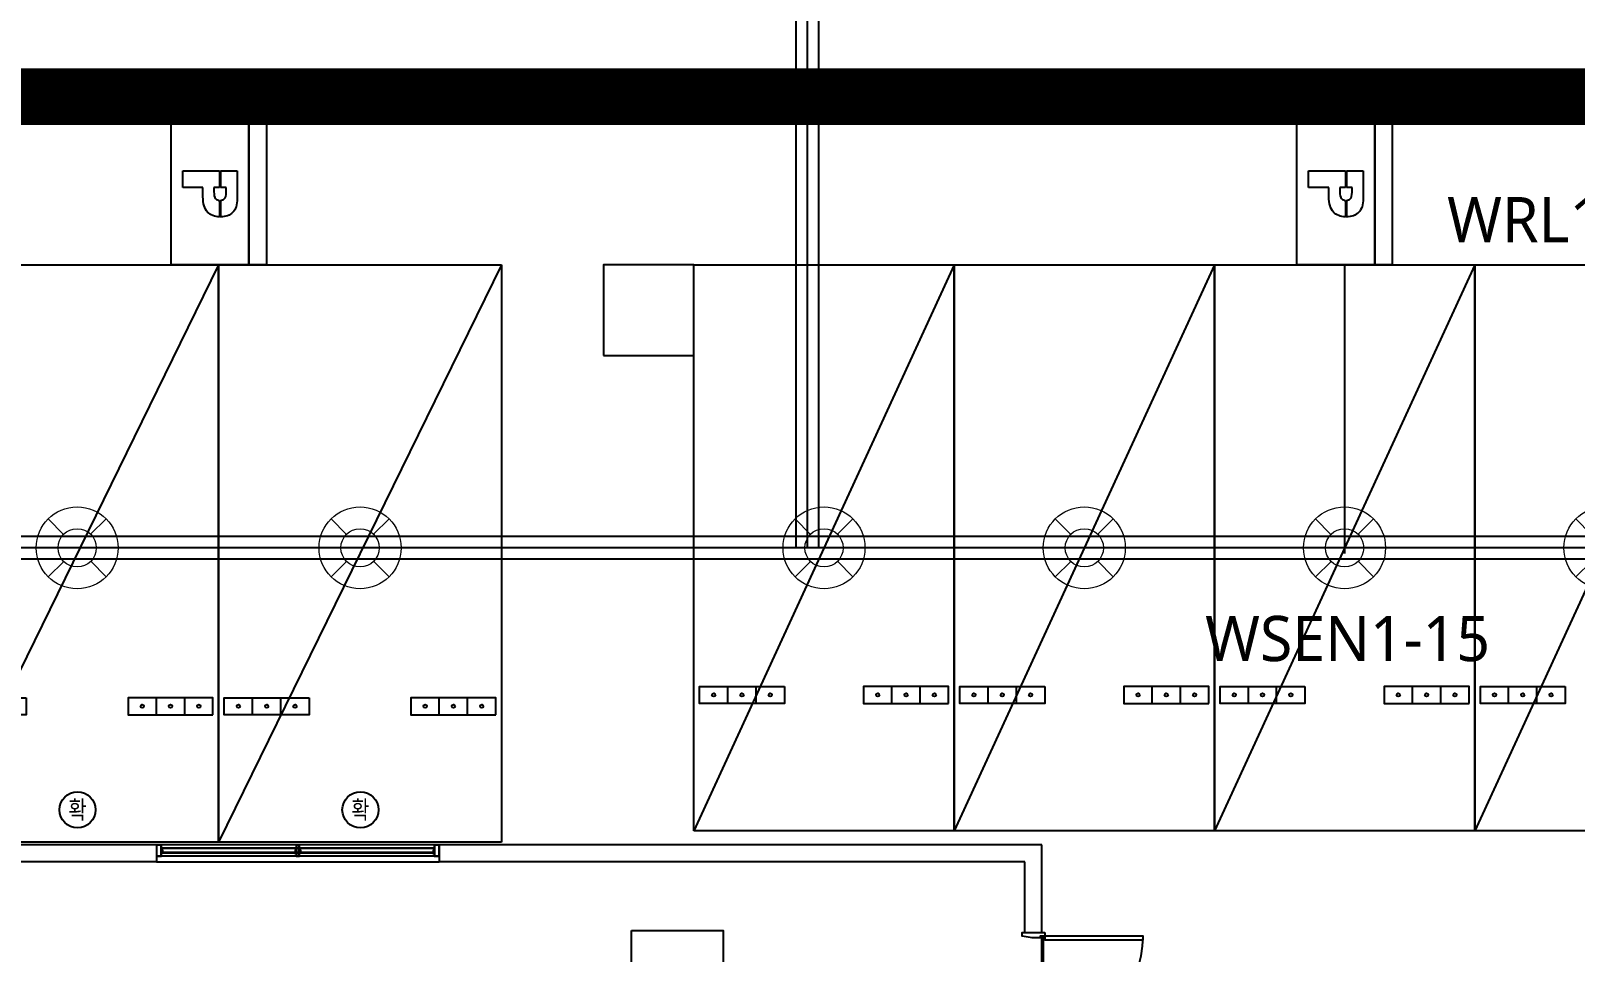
# Model space of a CAD drawing. Header units: millimetres. Extents: x -38475 to 94728, y -31127 to 90245.
# Drawn here: x 62116 to 75762, y 2123 to 10263 of the extents above; entities that cross this region are included whole.
import ezdxf
from ezdxf.enums import TextEntityAlignment as Align

# ---------------------------------------------------------------- set-up
doc = ezdxf.new("R2010")
doc.units = ezdxf.units.MM
doc.linetypes.add('AUDIT_D_080121100638-0', pattern=[0])
doc.linetypes.add('HIDDEN', pattern=[9.525, 6.35, -3.175])
for name, color, linetype in [('e-plan', 9, 'Continuous'), ('E-TEXT', 6, 'Continuous'), ('구역', 5, 'Continuous'), ('레이스웨이', 3, 'Continuous'), ('만공차등', 6, 'Continuous'), ('유도배선', 6, 'Continuous')]:
    doc.layers.add(name, color=color, linetype=linetype)
doc.layers.add('초음파센서', color=1, linetype='AUDIT_D_080121100638-0', lineweight=13)
doc.styles.add('1', font='malgun_0.ttf')
doc.styles.add('xr_plan$0$신화문자', font='malgun_0.ttf', dxfattribs={"width": 0.9})

# ---------------------------------------------------------------- blocks, each defined once
blk = doc.blocks.new('xr_plan$0$직각주차')
at = {"layer": 'e-plan'}
for p, q in [((2300, 5000), (0, 0)), ((0, 0), (0, 5000)), ((0, 5000), (2300, 5000)), ((2300, 5000), (2300, 0)), ((300, 1125), (300, 1275)), ((550, 1125), (550, 1275)), ((1750, 1125), (1750, 1275)), ((2000, 1125), (2000, 1275)), ((2300, 0), (0, 0))]:
    blk.add_line(p, q, dxfattribs=at)
for points in [[(800, 1275), (800, 1125), (50, 1125), (50, 1275)], [(2250, 1125), (2250, 1275), (1500, 1275), (1500, 1125)]]:
    blk.add_lwpolyline(points, close=True, dxfattribs=at)
for centre in [(175, 1200), (425, 1200), (675, 1200), (1625, 1200), (1875, 1200), (2125, 1200)]:
    blk.add_circle(centre, 15, dxfattribs=at)
blk = doc.blocks.new('xr_plan$0$확장형주차')
at = {"layer": 'e-plan', "linetype": 'Continuous'}
blk.add_line((2500, 5100), (0, 0), dxfattribs=at)
at = {"layer": 'e-plan'}
for p, q in [((0, 0), (0, 5100)), ((0, 5100), (2500, 5100)), ((2500, 5100), (2500, 0)), ((300, 1125), (300, 1275)), ((550, 1125), (550, 1275)), ((1950, 1125), (1950, 1275)), ((2200, 1125), (2200, 1275)), ((2500, 0), (0, 0))]:
    blk.add_line(p, q, dxfattribs=at)
for points in [[(800, 1275), (800, 1125), (50, 1125), (50, 1275)], [(2450, 1125), (2450, 1275), (1700, 1275), (1700, 1125)]]:
    blk.add_lwpolyline(points, close=True, dxfattribs=at)
for centre, radius in [((175, 1200), 15), ((425, 1200), 15), ((675, 1200), 15), ((1825, 1200), 15), ((2075, 1200), 15), ((2325, 1200), 15), ((1253, 285), 160)]:
    blk.add_circle(centre, radius, dxfattribs=at)
at = {"layer": 'e-plan', "style": 'xr_plan$0$신화문자', "width": 0.8}
blk.add_text('확', height=160, dxfattribs=at).set_placement((1253, 285), align=Align.MIDDLE_CENTER)
blk = doc.blocks.new('Xref-지하2층')
at = {"layer": 'e-plan', "linetype": 'Continuous'}
for p, q in [((66750, 14975), (65250, 14975)), ((66750, 14975), (66750, 14825)), ((74575, 14975), (69250, 14975)), ((69250, 14975), (69250, 14825)), ((74575, 14200), (74575, 14975)), ((66750, 14825), (65250, 14825)), ((66750, 14825), (69250, 14825)), ((74425, 14825), (69250, 14825)), ((74425, 14200), (74425, 14825)), ((74425, 14200), (74575, 14200))]:
    blk.add_line(p, q, dxfattribs=at)
at = {"layer": 'e-plan'}
for p, q in [((66808, 14925), (66784, 14925)), ((66808, 14925), (66784, 14925)), ((66790, 14927), (66789, 14927)), ((66790, 14927), (66789, 14927)), ((66789, 14926), (66789, 14926)), ((66789, 14925), (66789, 14926)), ((66789, 14926), (66789, 14926)), ((66789, 14925), (66789, 14926)), ((66789, 14923), (66789, 14924)), ((66789, 14924), (66789, 14924)), ((66789, 14923), (66789, 14924)), ((66789, 14924), (66789, 14924)), ((66790, 14923), (66789, 14923)), ((66790, 14923), (66789, 14923)), ((66790, 14927), (66791, 14927)), ((66790, 14926), (66790, 14927)), ((66790, 14927), (66791, 14927)), ((66790, 14926), (66790, 14927)), ((66790, 14926), (66791, 14926)), ((66790, 14926), (66791, 14926)), ((66790, 14924), (66791, 14924)), ((66790, 14923), (66790, 14924)), ((66790, 14924), (66791, 14924)), ((66790, 14923), (66790, 14924)), ((66790, 14923), (66791, 14923)), ((66790, 14923), (66791, 14923)), ((66792, 14927), (66795, 14927)), ((66792, 14927), (66795, 14927)), ((66792, 14926), (66795, 14926)), ((66792, 14926), (66795, 14926)), ((66792, 14924), (66795, 14924)), ((66792, 14924), (66795, 14924)), ((66792, 14923), (66795, 14923)), ((66792, 14923), (66795, 14923)), ((69205, 14975), (66795, 14975)), ((69190, 14947), (66795, 14947)), ((66795, 14945), (66795, 14947)), ((66795, 14947), (66810, 14947)), ((66795, 14945), (66795, 14947)), ((66795, 14947), (66810, 14947)), ((66797, 14945), (66795, 14945)), ((66797, 14945), (66795, 14945)), ((69190, 14943), (66795, 14943)), ((69190, 14907), (66795, 14907)), ((66795, 14903), (66795, 14905)), ((66797, 14905), (66795, 14905)), ((66795, 14903), (66795, 14905)), ((66797, 14905), (66795, 14905)), ((69190, 14903), (66795, 14903)), ((66810, 14903), (66795, 14903)), ((66810, 14903), (66795, 14903)), ((69205, 14875), (66795, 14875)), ((66797, 14946), (66800, 14946)), ((66797, 14945), (66797, 14946)), ((66797, 14946), (66800, 14946)), ((66797, 14945), (66797, 14946)), ((66797, 14927), (66799, 14927)), ((66797, 14927), (66799, 14927)), ((66797, 14926), (66799, 14926)), ((66797, 14926), (66799, 14926)), ((66797, 14924), (66799, 14924)), ((66797, 14924), (66799, 14924)), ((66797, 14923), (66799, 14923)), ((66797, 14923), (66799, 14923)), ((66797, 14904), (66797, 14905)), ((66797, 14904), (66797, 14905)), ((66800, 14904), (66797, 14904)), ((66800, 14904), (66797, 14904)), ((66800, 14946), (66800, 14904)), ((66800, 14946), (66800, 14904)), ((66801, 14927), (66802, 14927)), ((66801, 14927), (66802, 14927)), ((66801, 14926), (66802, 14926)), ((66801, 14926), (66802, 14926)), ((66801, 14924), (66802, 14924)), ((66801, 14924), (66802, 14924)), ((66801, 14923), (66802, 14923)), ((66801, 14923), (66802, 14923)), ((66802, 14946), (66808, 14946)), ((66802, 14946), (66802, 14904)), ((66802, 14946), (66808, 14946)), ((66802, 14946), (66802, 14904)), ((66802, 14929), (66802, 14921)), ((66803, 14929), (66802, 14929)), ((66802, 14929), (66802, 14921)), ((66803, 14929), (66802, 14929)), ((66802, 14921), (66803, 14921)), ((66802, 14921), (66803, 14921)), ((66808, 14904), (66802, 14904)), ((66808, 14904), (66802, 14904)), ((66803, 14929), (66804, 14929)), ((66803, 14929), (66804, 14929)), ((66803, 14925), (66804, 14926)), ((66803, 14925), (66804, 14926)), ((66803, 14925), (66803, 14925)), ((66803, 14925), (66804, 14924)), ((66803, 14925), (66803, 14925)), ((66803, 14925), (66804, 14924)), ((66804, 14921), (66803, 14921)), ((66804, 14921), (66803, 14921)), ((66804, 14929), (66805, 14928)), ((66804, 14929), (66805, 14928)), ((66804, 14926), (66805, 14926)), ((66804, 14926), (66805, 14926)), ((66804, 14924), (66805, 14923)), ((66804, 14924), (66805, 14923)), ((66805, 14922), (66804, 14921)), ((66805, 14922), (66804, 14921)), ((66805, 14928), (66805, 14927)), ((66805, 14928), (66805, 14927)), ((66805, 14927), (66805, 14926)), ((66805, 14926), (66805, 14927)), ((66805, 14927), (66805, 14926)), ((66805, 14926), (66805, 14927)), ((66805, 14926), (66805, 14924)), ((66805, 14926), (66805, 14924)), ((66805, 14924), (66805, 14922)), ((66805, 14924), (66805, 14922)), ((66805, 14923), (66805, 14922)), ((66805, 14923), (66805, 14922)), ((66805, 14922), (66805, 14922)), ((66805, 14922), (66805, 14922)), ((66808, 14946), (66808, 14943)), ((66808, 14946), (66808, 14943)), ((66808, 14943), (66810, 14943)), ((66808, 14943), (66810, 14943)), ((66808, 14907), (66808, 14904)), ((66808, 14907), (66810, 14907)), ((66808, 14907), (66808, 14904)), ((66808, 14907), (66810, 14907)), ((66810, 14947), (66810, 14943)), ((66810, 14947), (66810, 14943)), ((66810, 14907), (66810, 14903)), ((66810, 14907), (66810, 14903)), ((67985, 14947), (67970, 14947)), ((67970, 14947), (67970, 14943)), ((67985, 14947), (67970, 14947)), ((67970, 14947), (67970, 14943)), ((67972, 14943), (67970, 14943)), ((67972, 14943), (67970, 14943)), ((67970, 14907), (67970, 14903)), ((67972, 14907), (67970, 14907)), ((67970, 14907), (67970, 14903)), ((67972, 14907), (67970, 14907)), ((67970, 14903), (67985, 14903)), ((67970, 14903), (67985, 14903)), ((67972, 14946), (67972, 14943)), ((67978, 14946), (67972, 14946)), ((67972, 14946), (67972, 14943)), ((67978, 14946), (67972, 14946)), ((67972, 14925), (67996, 14925)), ((67972, 14925), (67996, 14925)), ((67972, 14907), (67972, 14904)), ((67972, 14907), (67972, 14904)), ((67972, 14904), (67978, 14904)), ((67972, 14904), (67978, 14904)), ((67976, 14929), (67975, 14928)), ((67976, 14929), (67975, 14928)), ((67975, 14928), (67975, 14927)), ((67975, 14928), (67975, 14927)), ((67975, 14927), (67975, 14926)), ((67975, 14926), (67975, 14927)), ((67975, 14927), (67975, 14926)), ((67975, 14926), (67975, 14927)), ((67975, 14926), (67975, 14924)), ((67976, 14926), (67975, 14926)), ((67975, 14926), (67975, 14924)), ((67976, 14926), (67975, 14926)), ((67975, 14924), (67975, 14922)), ((67976, 14924), (67975, 14923)), ((67975, 14924), (67975, 14922)), ((67976, 14924), (67975, 14923)), ((67975, 14923), (67975, 14922)), ((67975, 14923), (67975, 14922)), ((67975, 14922), (67975, 14922)), ((67975, 14922), (67976, 14921)), ((67975, 14922), (67975, 14922)), ((67975, 14922), (67976, 14921)), ((67977, 14929), (67976, 14929)), ((67977, 14929), (67976, 14929)), ((67977, 14925), (67976, 14926)), ((67977, 14925), (67976, 14926)), ((67977, 14925), (67976, 14924)), ((67977, 14925), (67976, 14924)), ((67976, 14921), (67977, 14921)), ((67976, 14921), (67977, 14921)), ((67977, 14929), (67978, 14929)), ((67977, 14929), (67978, 14929)), ((67977, 14925), (67977, 14925)), ((67977, 14925), (67977, 14925)), ((67978, 14921), (67977, 14921)), ((67978, 14921), (67977, 14921)), ((67978, 14946), (67978, 14904)), ((67978, 14946), (67978, 14904)), ((67978, 14929), (67978, 14921)), ((67978, 14929), (67978, 14921)), ((67979, 14927), (67978, 14927)), ((67979, 14927), (67978, 14927)), ((67979, 14926), (67978, 14926)), ((67979, 14926), (67978, 14926)), ((67979, 14924), (67978, 14924)), ((67979, 14924), (67978, 14924)), ((67979, 14923), (67978, 14923)), ((67979, 14923), (67978, 14923)), ((67983, 14946), (67980, 14946)), ((67980, 14946), (67980, 14904)), ((67983, 14946), (67980, 14946)), ((67980, 14946), (67980, 14904)), ((67980, 14904), (67983, 14904)), ((67980, 14904), (67983, 14904)), ((67983, 14927), (67981, 14927)), ((67983, 14927), (67981, 14927)), ((67983, 14926), (67981, 14926)), ((67983, 14926), (67981, 14926)), ((67983, 14924), (67981, 14924)), ((67983, 14924), (67981, 14924)), ((67983, 14923), (67981, 14923)), ((67983, 14923), (67981, 14923)), ((67983, 14945), (67983, 14946)), ((67983, 14945), (67983, 14946)), ((67983, 14945), (67985, 14945)), ((67983, 14945), (67985, 14945)), ((67983, 14904), (67983, 14905)), ((67983, 14905), (67985, 14905)), ((67983, 14904), (67983, 14905)), ((67983, 14905), (67985, 14905)), ((67985, 14945), (67985, 14947)), ((67985, 14945), (67985, 14947)), ((67988, 14927), (67985, 14927)), ((67988, 14927), (67985, 14927)), ((67988, 14926), (67985, 14926)), ((67988, 14926), (67985, 14926)), ((67988, 14924), (67985, 14924)), ((67988, 14924), (67985, 14924)), ((67988, 14923), (67985, 14923)), ((67988, 14923), (67985, 14923)), ((67985, 14903), (67985, 14905)), ((67985, 14903), (67985, 14905)), ((67990, 14927), (67989, 14927)), ((67990, 14927), (67989, 14927)), ((67990, 14926), (67989, 14926)), ((67990, 14926), (67989, 14926)), ((67990, 14924), (67989, 14924)), ((67990, 14924), (67989, 14924)), ((67990, 14923), (67989, 14923)), ((67990, 14923), (67989, 14923)), ((67990, 14926), (67990, 14927)), ((67990, 14927), (67991, 14927)), ((67990, 14926), (67990, 14927)), ((67990, 14927), (67991, 14927)), ((67990, 14923), (67990, 14924)), ((67990, 14923), (67990, 14924)), ((67990, 14923), (67991, 14923)), ((67990, 14923), (67991, 14923)), ((67991, 14926), (67991, 14926)), ((67991, 14925), (67991, 14926)), ((67991, 14925), (67991, 14926)), ((67991, 14926), (67991, 14926)), ((67991, 14923), (67991, 14924)), ((67991, 14924), (67991, 14924)), ((67991, 14923), (67991, 14924)), ((67991, 14924), (67991, 14924)), ((68028, 14925), (68004, 14925)), ((68028, 14925), (68004, 14925)), ((68010, 14927), (68009, 14927)), ((68010, 14927), (68009, 14927)), ((68009, 14926), (68009, 14926)), ((68009, 14925), (68009, 14926)), ((68009, 14926), (68009, 14926)), ((68009, 14925), (68009, 14926)), ((68009, 14923), (68009, 14924)), ((68009, 14924), (68009, 14924)), ((68009, 14923), (68009, 14924)), ((68009, 14924), (68009, 14924)), ((68010, 14923), (68009, 14923)), ((68010, 14923), (68009, 14923)), ((68010, 14927), (68011, 14927)), ((68010, 14926), (68010, 14927)), ((68010, 14927), (68011, 14927)), ((68010, 14926), (68010, 14927)), ((68010, 14926), (68011, 14926)), ((68010, 14926), (68011, 14926)), ((68010, 14924), (68011, 14924)), ((68010, 14923), (68010, 14924)), ((68010, 14924), (68011, 14924)), ((68010, 14923), (68010, 14924)), ((68010, 14923), (68011, 14923)), ((68010, 14923), (68011, 14923)), ((68012, 14927), (68015, 14927)), ((68012, 14927), (68015, 14927)), ((68012, 14926), (68015, 14926)), ((68012, 14926), (68015, 14926)), ((68012, 14924), (68015, 14924)), ((68012, 14924), (68015, 14924)), ((68012, 14923), (68015, 14923)), ((68012, 14923), (68015, 14923)), ((68015, 14945), (68015, 14947)), ((68015, 14947), (68030, 14947)), ((68015, 14945), (68015, 14947)), ((68015, 14947), (68030, 14947)), ((68017, 14945), (68015, 14945)), ((68017, 14945), (68015, 14945)), ((68015, 14903), (68015, 14905)), ((68017, 14905), (68015, 14905)), ((68015, 14903), (68015, 14905)), ((68017, 14905), (68015, 14905)), ((68030, 14903), (68015, 14903)), ((68030, 14903), (68015, 14903)), ((68017, 14946), (68020, 14946)), ((68017, 14945), (68017, 14946)), ((68017, 14946), (68020, 14946)), ((68017, 14945), (68017, 14946)), ((68017, 14927), (68019, 14927)), ((68017, 14927), (68019, 14927)), ((68017, 14926), (68019, 14926)), ((68017, 14926), (68019, 14926)), ((68017, 14924), (68019, 14924)), ((68017, 14924), (68019, 14924)), ((68017, 14923), (68019, 14923)), ((68017, 14923), (68019, 14923)), ((68017, 14904), (68017, 14905)), ((68017, 14904), (68017, 14905)), ((68020, 14904), (68017, 14904)), ((68020, 14904), (68017, 14904)), ((68020, 14946), (68020, 14904)), ((68020, 14946), (68020, 14904)), ((68021, 14927), (68022, 14927)), ((68021, 14927), (68022, 14927)), ((68021, 14926), (68022, 14926)), ((68021, 14926), (68022, 14926)), ((68021, 14924), (68022, 14924)), ((68021, 14924), (68022, 14924)), ((68021, 14923), (68022, 14923)), ((68021, 14923), (68022, 14923)), ((68022, 14946), (68028, 14946)), ((68022, 14946), (68022, 14904)), ((68022, 14946), (68028, 14946)), ((68022, 14946), (68022, 14904)), ((68022, 14929), (68022, 14921)), ((68023, 14929), (68022, 14929)), ((68022, 14929), (68022, 14921)), ((68023, 14929), (68022, 14929)), ((68022, 14921), (68023, 14921)), ((68022, 14921), (68023, 14921)), ((68028, 14904), (68022, 14904)), ((68028, 14904), (68022, 14904)), ((68023, 14929), (68024, 14929)), ((68023, 14929), (68024, 14929)), ((68023, 14925), (68024, 14926)), ((68023, 14925), (68024, 14926)), ((68023, 14925), (68023, 14925)), ((68023, 14925), (68024, 14924)), ((68023, 14925), (68023, 14925)), ((68023, 14925), (68024, 14924)), ((68024, 14921), (68023, 14921)), ((68024, 14921), (68023, 14921)), ((68024, 14929), (68025, 14928)), ((68024, 14929), (68025, 14928)), ((68024, 14926), (68025, 14926)), ((68024, 14926), (68025, 14926)), ((68024, 14924), (68025, 14923)), ((68024, 14924), (68025, 14923)), ((68025, 14922), (68024, 14921)), ((68025, 14922), (68024, 14921)), ((68025, 14928), (68025, 14927)), ((68025, 14928), (68025, 14927)), ((68025, 14927), (68025, 14926)), ((68025, 14926), (68025, 14927)), ((68025, 14927), (68025, 14926)), ((68025, 14926), (68025, 14927)), ((68025, 14926), (68025, 14924)), ((68025, 14926), (68025, 14924)), ((68025, 14924), (68025, 14922)), ((68025, 14924), (68025, 14922)), ((68025, 14923), (68025, 14922)), ((68025, 14923), (68025, 14922)), ((68025, 14922), (68025, 14922)), ((68025, 14922), (68025, 14922)), ((68028, 14946), (68028, 14943)), ((68028, 14946), (68028, 14943)), ((68028, 14943), (68030, 14943)), ((68028, 14943), (68030, 14943)), ((68028, 14907), (68028, 14904)), ((68028, 14907), (68030, 14907)), ((68028, 14907), (68028, 14904)), ((68028, 14907), (68030, 14907)), ((68030, 14947), (68030, 14943)), ((68030, 14947), (68030, 14943)), ((68030, 14907), (68030, 14903)), ((68030, 14907), (68030, 14903)), ((69205, 14947), (69190, 14947)), ((69190, 14947), (69190, 14943)), ((69205, 14947), (69190, 14947)), ((69190, 14947), (69190, 14943)), ((69192, 14943), (69190, 14943)), ((69192, 14943), (69190, 14943)), ((69190, 14907), (69190, 14903)), ((69192, 14907), (69190, 14907)), ((69190, 14907), (69190, 14903)), ((69192, 14907), (69190, 14907)), ((69190, 14903), (69205, 14903)), ((69190, 14903), (69205, 14903)), ((69198, 14946), (69192, 14946)), ((69192, 14946), (69192, 14943)), ((69198, 14946), (69192, 14946)), ((69192, 14946), (69192, 14943)), ((69192, 14925), (69216, 14925)), ((69192, 14925), (69216, 14925)), ((69192, 14907), (69192, 14904)), ((69192, 14907), (69192, 14904)), ((69192, 14904), (69198, 14904)), ((69192, 14904), (69198, 14904)), ((69196, 14929), (69195, 14928)), ((69196, 14929), (69195, 14928)), ((69195, 14928), (69195, 14927)), ((69195, 14928), (69195, 14927)), ((69195, 14927), (69195, 14926)), ((69195, 14926), (69195, 14927)), ((69195, 14927), (69195, 14926)), ((69195, 14926), (69195, 14927)), ((69195, 14926), (69195, 14924)), ((69196, 14926), (69195, 14926)), ((69195, 14926), (69195, 14924)), ((69196, 14926), (69195, 14926)), ((69195, 14924), (69195, 14922)), ((69196, 14924), (69195, 14923)), ((69195, 14924), (69195, 14922)), ((69196, 14924), (69195, 14923)), ((69195, 14923), (69195, 14922)), ((69195, 14923), (69195, 14922)), ((69195, 14922), (69195, 14922)), ((69195, 14922), (69196, 14921)), ((69195, 14922), (69195, 14922)), ((69195, 14922), (69196, 14921)), ((69197, 14929), (69196, 14929)), ((69197, 14929), (69196, 14929)), ((69197, 14925), (69196, 14926)), ((69197, 14925), (69196, 14926)), ((69197, 14925), (69196, 14924)), ((69197, 14925), (69196, 14924)), ((69196, 14921), (69197, 14921)), ((69196, 14921), (69197, 14921)), ((69197, 14929), (69198, 14929)), ((69197, 14929), (69198, 14929)), ((69197, 14925), (69197, 14925)), ((69197, 14925), (69197, 14925)), ((69198, 14921), (69197, 14921)), ((69198, 14921), (69197, 14921)), ((69198, 14946), (69198, 14904)), ((69198, 14946), (69198, 14904)), ((69198, 14929), (69198, 14921)), ((69198, 14929), (69198, 14921)), ((69199, 14927), (69198, 14927)), ((69199, 14927), (69198, 14927)), ((69199, 14926), (69198, 14926)), ((69199, 14926), (69198, 14926)), ((69199, 14924), (69198, 14924)), ((69199, 14924), (69198, 14924)), ((69199, 14923), (69198, 14923)), ((69199, 14923), (69198, 14923)), ((69203, 14946), (69200, 14946)), ((69200, 14946), (69200, 14904)), ((69203, 14946), (69200, 14946)), ((69200, 14946), (69200, 14904)), ((69200, 14904), (69203, 14904)), ((69200, 14904), (69203, 14904)), ((69203, 14927), (69201, 14927)), ((69203, 14927), (69201, 14927)), ((69203, 14926), (69201, 14926)), ((69203, 14926), (69201, 14926)), ((69203, 14924), (69201, 14924)), ((69203, 14924), (69201, 14924)), ((69203, 14923), (69201, 14923)), ((69203, 14923), (69201, 14923)), ((69203, 14945), (69203, 14946)), ((69203, 14945), (69203, 14946)), ((69203, 14945), (69205, 14945)), ((69203, 14945), (69205, 14945)), ((69203, 14904), (69203, 14905)), ((69203, 14905), (69205, 14905)), ((69203, 14904), (69203, 14905)), ((69203, 14905), (69205, 14905)), ((69205, 14945), (69205, 14947)), ((69205, 14945), (69205, 14947)), ((69208, 14927), (69205, 14927)), ((69208, 14927), (69205, 14927)), ((69208, 14926), (69205, 14926)), ((69208, 14926), (69205, 14926)), ((69208, 14924), (69205, 14924)), ((69208, 14924), (69205, 14924)), ((69208, 14923), (69205, 14923)), ((69208, 14923), (69205, 14923)), ((69205, 14903), (69205, 14905)), ((69205, 14903), (69205, 14905)), ((69205, 14875), (69250, 14875)), ((69248, 14973), (69207, 14973)), ((69207, 14877), (69248, 14877)), ((69210, 14927), (69209, 14927)), ((69210, 14927), (69209, 14927)), ((69210, 14926), (69209, 14926)), ((69210, 14926), (69209, 14926)), ((69210, 14924), (69209, 14924)), ((69210, 14924), (69209, 14924)), ((69210, 14923), (69209, 14923)), ((69210, 14923), (69209, 14923)), ((69210, 14926), (69210, 14927)), ((69210, 14927), (69211, 14927)), ((69210, 14926), (69210, 14927)), ((69210, 14927), (69211, 14927)), ((69210, 14923), (69210, 14924)), ((69210, 14923), (69210, 14924)), ((69210, 14923), (69211, 14923)), ((69210, 14923), (69211, 14923)), ((69211, 14926), (69211, 14926)), ((69211, 14925), (69211, 14926)), ((69211, 14926), (69211, 14926)), ((69211, 14925), (69211, 14926)), ((69211, 14923), (69211, 14924)), ((69211, 14924), (69211, 14924)), ((69211, 14923), (69211, 14924)), ((69211, 14924), (69211, 14924)), ((74573, 14170), (74573, 12430)), ((74588, 14170), (74588, 12430))]:
    blk.add_line(p, q, dxfattribs=at)
for points in [[(70700, 19300), (71500, 19300), (71500, 20100), (70700, 20100)], [(66752, 14877), (66793, 14877), (66793, 14973), (66752, 14973)], [(67985, 14875), (68015, 14875), (68015, 14975), (67985, 14975)], [(67987, 14877), (68013, 14877), (68013, 14973), (67987, 14973)], [(69207, 14877), (69248, 14877), (69248, 14973), (69207, 14973)], [(70950, 14220), (71760, 14220), (71760, 12500), (70950, 12500)]]:
    blk.add_lwpolyline(points, close=True, dxfattribs=at)
for points in [[(66795, 14975), (66750, 14975), (66750, 14875), (66795, 14875), (66795, 14975)], [(69250, 14975), (69205, 14975), (69205, 14875), (69250, 14875), (69250, 14975)], [(74600, 14200), (74600, 14170), (74560, 14170), (74560, 14155), (74490, 14155), (74400, 14170), (74400, 14200), (74600, 14200)], [(74600, 14170), (74600, 14135), (75470, 14135), (75470, 14170), (74600, 14170)]]:
    blk.add_lwpolyline(points, dxfattribs=at)
blk.add_arc((74600, 14170), 870, 270, 0, dxfattribs=at)
at = {"layer": 'e-plan', "linetype": 'Continuous'}
for name, p in [('xr_plan$0$확장형주차', (64800, 15000)), ('xr_plan$0$확장형주차', (67300, 15000)), ('xr_plan$0$직각주차', (71500, 15100)), ('xr_plan$0$직각주차', (73800, 15100)), ('xr_plan$0$직각주차', (76100, 15100)), ('xr_plan$0$직각주차', (78400, 15100))]:
    blk.add_blockref(name, p, dxfattribs=at)
blk = doc.blocks.new('A$C61602750')
at = {"layer": 'e-plan'}
blk.add_blockref('Xref-지하2층', (-3525, -11905), dxfattribs=at)
blk = doc.blocks.new('센서')
at = {"layer": '초음파센서'}
for p, q in [((-256, 256), (-120, 119)), ((119, 120), (256, 256)), ((-256, -256), (-119, -120)), ((120, -119), (256, -256))]:
    blk.add_line(p, q, dxfattribs=at)
for major_axis, start_param, end_param in [((0, 362), 2.801804347482335, 9.08498965466192), ((0, 169), 2.862310370331366, 9.145495677510953)]:
    blk.add_ellipse((0, 0), major_axis=major_axis, ratio=1, start_param=start_param, end_param=end_param, dxfattribs=at)
blk = doc.blocks.new('만공차등')
at = {"layer": '만공차등', "color": 2}
for p, q in [((256, 773), (1281, 773)), ((256, 86), (256, 773)), ((1281, 773), (1281, 86)), ((1281, 647), (256, 647)), ((256, 647), (1281, 647)), ((602, 442), (724, 442)), ((602, 436), (724, 436)), ((817, 442), (935, 442)), ((817, 436), (935, 436)), ((1281, 86), (256, 86))]:
    blk.add_line(p, q, dxfattribs=at)
for points in [[(602, 563), (602, 563), (804, 563), (804, 563)], [(602, 442), (602, 509), (602, 563), (602, 563)], [(804, 563), (848, 563), (881, 552), (902, 531)], [(758, 483), (758, 483), (724, 483), (724, 483)], [(724, 483), (724, 483), (724, 463), (724, 442)], [(805, 470), (797, 479), (781, 483), (758, 483)], [(817, 442), (816, 453), (812, 462), (805, 470)], [(602, 170), (602, 170), (602, 322), (602, 436)], [(724, 436), (724, 415), (724, 395), (724, 395)], [(724, 395), (724, 395), (754, 395), (754, 395)], [(754, 395), (777, 395), (793, 399), (803, 407)], [(900, 349), (876, 327), (839, 316), (790, 316)], [(803, 407), (812, 415), (817, 425), (817, 436)], [(935, 436), (934, 400), (922, 370), (900, 349)], [(790, 316), (790, 316), (724, 316), (724, 316)], [(724, 316), (724, 316), (724, 170), (724, 170)], [(724, 170), (724, 170), (602, 170), (602, 170)]]:
    blk.add_open_spline(points, degree=3, dxfattribs=at)
blk.add_open_spline([(902, 531), (924, 510), (935, 481), (935, 442), (935, 442), (935, 442), (935, 442)], degree=3, knots=[0.4989771, 0.4989771, 0.4989771, 0.4989771, 0.9979543, 0.9979543, 0.9979543, 1, 1, 1, 1], dxfattribs=at)

msp = doc.modelspace()

# ---------------------------------------------------------------- linework, layer by layer
at = {"layer": '구역', "color": 7, "linetype": 'HIDDEN', "ltscale": 2, "const_width": 500}
msp.add_lwpolyline([(37001, 45891), (54848, 45891), (54848, 50267), (94478, 50267), (94478, 7766), (81998, 7766), (81998, 9681), (37001, 9681)], dxfattribs=at)
msp.add_lwpolyline([(37001, -26096), (94478, -26096), (94478, 7766), (81998, 7766), (81998, 9681), (37001, 9681)], close=True, dxfattribs=at)
at = {"layer": '레이스웨이'}
for points in [[(68875, 16495), (68875, 5695)], [(69075, 16495), (69075, 5695)], [(37375, -21055), (79175, -21055), (79175, 5795), (46625, 5795), (46625, -10805)], [(37375, -20855), (78975, -20855), (78975, 5595), (46825, 5595), (46825, -10805)]]:
    msp.add_lwpolyline(points, dxfattribs=at)
at = {"layer": '만공차등', "color": 4, "linetype": 'Continuous', "ltscale": 2}
for points in [[(63775, 8195), (63775, 5645)], [(73725, 8195), (73725, 5645)]]:
    msp.add_lwpolyline(points, dxfattribs=at)
at = {"layer": '유도배선'}
for points in [[(68975, 16495), (68975, 5695)], [(37375, -20955), (79075, -20955), (79075, 5695), (46725, 5695), (46725, -10805)]]:
    msp.add_lwpolyline(points, dxfattribs=at)

# ---------------------------------------------------------------- block references
at = {"layer": 'e-plan'}
msp.add_blockref('A$C61602750', (0, 0), dxfattribs=at)
at = {"layer": '만공차등', "xscale": 1.226069819647817, "yscale": 1.226069819647817, "zscale": 1.226069819647817, "rotation": 270}
for p in [(63249, 9766), (73199, 9766)]:
    msp.add_blockref('만공차등', p, dxfattribs=at)
at = {"layer": '초음파센서'}
for p in [(62525, 5695), (65025, 5695), (69125, 5695), (71425, 5695), (73725, 5695), (76025, 5695)]:
    msp.add_blockref('센서', p, dxfattribs=at)

# ---------------------------------------------------------------- texts
at = {"layer": 'E-TEXT', "style": '1'}
for s, p in [('WRL1-5', (75554, 8595)), ('WSEN1-15', (73752, 4894))]:
    msp.add_text(s, height=400, dxfattribs=at).set_placement(p, align=Align.MIDDLE_CENTER)

doc.saveas('drawing.dxf')
